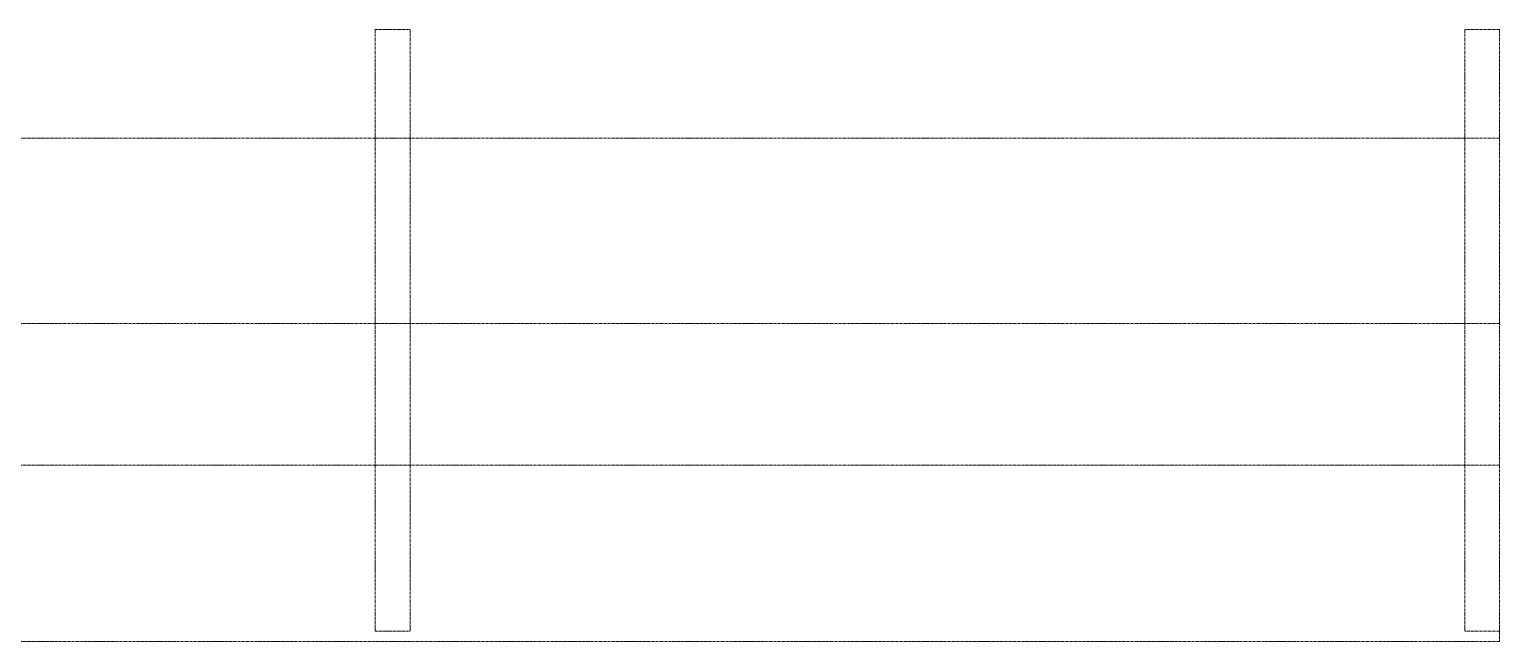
# Model space of a CAD drawing. Header units: inches. Extents: x 702888 to 852715, y 9845 to 271320.
# Drawn here: x 750062 to 750737, y 46572 to 46853 of the extents above; entities that cross this region are included whole.
import ezdxf

# ---------------------------------------------------------------- set-up
doc = ezdxf.new("R2010")
doc.units = ezdxf.units.IN
doc.header["$MEASUREMENT"] = 0
doc.linetypes.add('CENTER', pattern=[2, 1.25, -0.25, 0.25, -0.25])
doc.layers.add('cl', color=6, linetype='CENTER', lineweight=5)

msp = doc.modelspace()

# ---------------------------------------------------------------- linework, layer by layer
at = {"layer": 'cl'}
for p, q in [((750220.669, 46852.742, 58710.994), (750220.669, 46576.572, 29355.497)), ((750220.669, 46852.742, 58710.994), (750236.669, 46852.742, 58710.994)), ((750236.669, 46852.742, 58710.994), (750236.669, 46576.572, 29355.497)), ((750720.669, 46852.742, 58710.994), (750720.669, 46576.572, 58710.994)), ((750736.669, 46852.742, 58710.994), (750720.669, 46852.742, 58710.994)), ((750736.669, 46852.742, 58710.994), (750736.669, 46576.572, 58710.994)), ((750736.669, 46802.742, 58710.994), (738720.669, 46802.742, 58710.994)), ((750736.669, 46717.742, 58710.994), (738720.669, 46717.742, 58710.994)), ((750736.669, 46652.742, 58710.994), (738720.669, 46652.742, 58710.994)), ((750220.669, 46576.572, 29355.497), (750236.669, 46576.572, 29355.497)), ((750736.669, 46576.572, 29355.497), (750720.669, 46576.572, 29355.497)), ((750736.669, 46576.572, 58710.994), (750736.669, 46571.717, 58710.994)), ((750736.669, 46571.717, 58710.994), (738720.669, 46571.717, 58710.994))]:
    msp.add_line(p, q, dxfattribs=at)

doc.saveas('drawing.dxf')
